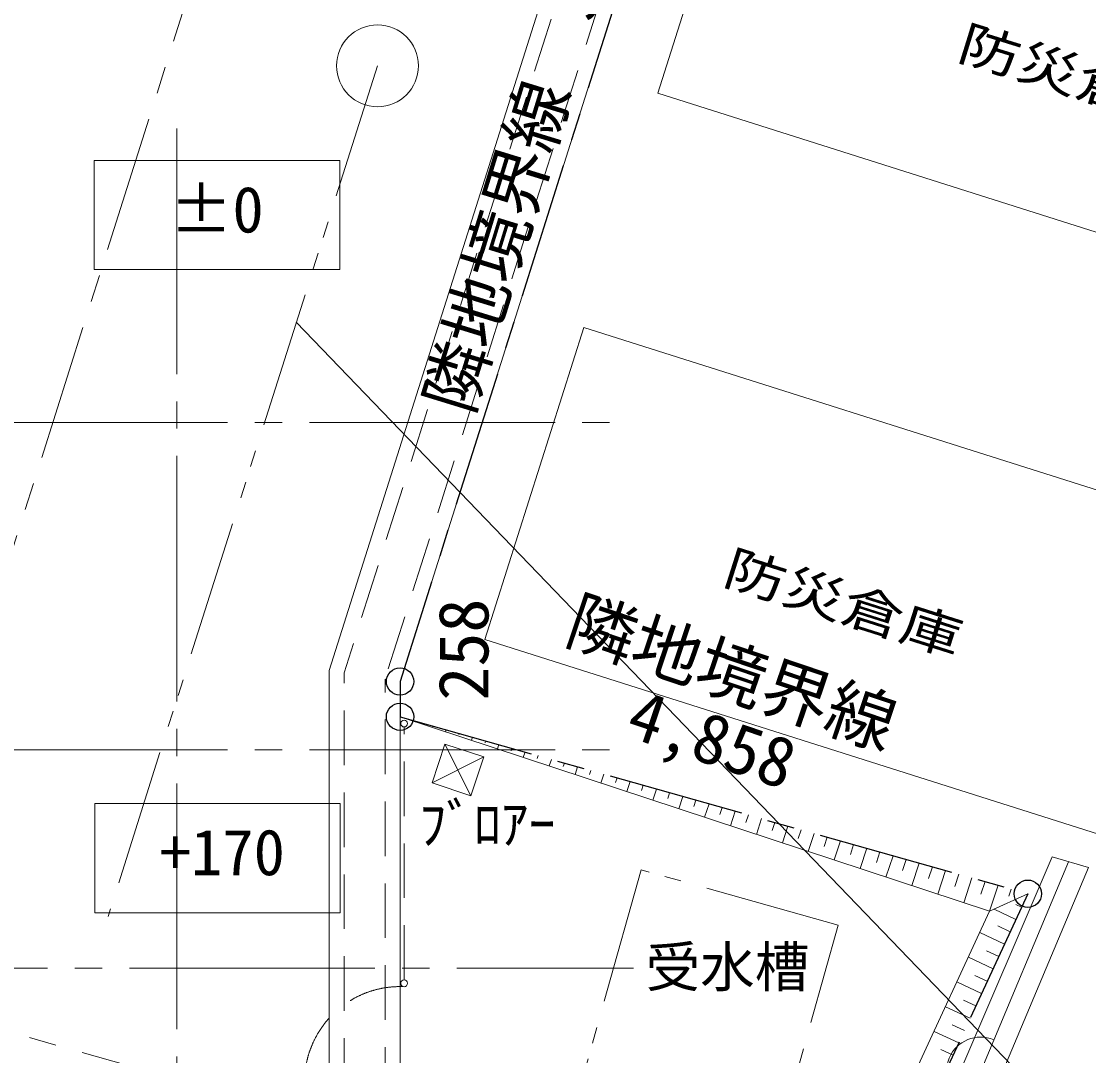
# Model space of a CAD drawing. Units: millimetres, scale not verified. Extents: x -56617 to 56645, y -39182 to 40051.
# Drawn here: x 37993 to 45818, y -7354 to 226 of the extents above; entities that cross this region are included whole.
import ezdxf
from ezdxf.enums import TextEntityAlignment as Align

# ---------------------------------------------------------------- set-up
doc = ezdxf.new("R2010")
doc.units = ezdxf.units.MM
doc.header["$LTSCALE"] = 200
for name, pattern in [('CHAIN1', [8, 5, -1, 1, -1]), ('CHAIN2', [12, 9, -1, 1, -1]), ('DASHED2', [3, 2, -1]), ('DOUBLE_CHAIN1', [8.8, 5, -1, 0.6, -0.6, 0.6, -1])]:
    doc.linetypes.add(name, pattern=pattern)
for name, color, linetype, lineweight in [('0-2_仕上', 4, 'Continuous', 9), ('0-3_建具', 7, 'Continuous', 18), ('2-3_建具', 7, 'Continuous', 18), ('2-4_その他1', 3, 'DOUBLE_CHAIN1', 18), ('2-E_2-Eﾚｲﾔ', 4, 'Continuous', 9), ('2-F_2-Fﾚｲﾔ', 4, 'Continuous', 9), ('3-0_通り芯', 7, 'CHAIN2', 18), ('3-3_建具', 7, 'Continuous', 18), ('3-4_その他1', 4, 'Continuous', 18), ('3-6_その他3', 6, 'CHAIN1', 25), ('3-C_ハッチ4', 3, 'CHAIN1', 18), ('3-F_太線', 3, 'Continuous', 18)]:
    doc.layers.add(name, color=color, linetype=linetype, lineweight=lineweight)
doc.styles.add('ＭＳ ゴシック', font='')
doc.styles.get('ＭＳ ゴシック').set_extended_font_data('MS Gothic')

msp = doc.modelspace()

# ---------------------------------------------------------------- linework, layer by layer
at = {"layer": '0-2_仕上'}
for p, q in [((41391.2, -4304.9), (42116.1, -2017)), ((42116.1, -2017), (46902.8, -3533.6)), ((46177.9, -5821.5), (41391.2, -4304.9)), ((45670.5, -5932.8), (43414.4, -11308.2)), ((44634.5, -8027.2), (45549.1, -5898)), ((45815.7, -5974.5), (45549.1, -5898)), ((45815.7, -5974.5), (43551.5, -11369.1))]:
    msp.add_line(p, q, dxfattribs=at)
msp.add_lwpolyline([(48385.3, -2115.1), (42659.7, -301), (43324.2, 1796.2), (49049.8, -17.9)], close=True, dxfattribs=at)
msp.add_arc((45026.2, -7467.9), 250, 67.23207, 247.23207, dxfattribs=at)
at = {"layer": '0-3_建具'}
for p, q in [((42754.2, 1652.6), (40769.5, -4611.7)), ((42101.4, 1313.9), (40249.5, -4531.3)), ((40249.5, -8612.8), (40249.5, -4531.3))]:
    msp.add_line(p, q, dxfattribs=at)
at = {"layer": '0-3_建具', "linetype": 'DASHED2'}
for p, q in [((42616.1, 1580.9), (40659.5, -4594.7)), ((42239.5, 1385.6), (40359.5, -4548.3)), ((40359.5, -14825.3), (40359.5, -4548.3)), ((40659.5, -14891.4), (40659.5, -4594.7))]:
    msp.add_line(p, q, dxfattribs=at)
at = {"layer": '0-3_建具'}
msp.add_lwpolyline([(40769.5, -8612.8), (40769.5, -4870.1), (40769.5, -4611.7)], dxfattribs=at)
at = {"layer": '2-3_建具'}
msp.add_lwpolyline([(40008.9, -1979.6), (45699.9, -7888.3), (46919.9, -8160.6)], dxfattribs=at)
at = {"layer": '2-4_その他1'}
for p, q in [((40604.5, -100), (38629.2, -6334.4)), ((41098.5, -5070.7), (41004.5, -5355.6)), ((41098.5, -5070.7), (41289.4, -5449.6)), ((41383.4, -5164.7), (41098.5, -5070.7)), ((41383.4, -5164.7), (41004.5, -5355.6))]:
    msp.add_line(p, q, dxfattribs=at)
for points in [[(41004.5, -5355.6), (41289.4, -5449.6), (41383.4, -5164.7)], [(43304.1, -8805.1), (43982.2, -6398.8), (42538.4, -5991.9), (41860.4, -8398.2)]]:
    msp.add_lwpolyline(points, dxfattribs=at)
at = {"layer": '2-4_その他1', "linetype": 'Continuous'}
msp.add_circle((40604.5, -100), 300, dxfattribs=at)
at = {"layer": '2-E_2-Eﾚｲﾔ'}
for p, q in [((45091.7, -6295.8), (40769.5, -4870.1)), ((40818.9, -4884), (40818.5, -4885.1)), ((40913.2, -4917.5), (40915.2, -4911.1)), ((41011.6, -4938.3), (41009.9, -4943.5)), ((41103.1, -4980.1), (41107.9, -4965.4)), ((41204.3, -4992.6), (41201.2, -5002)), ((41293, -5042.8), (41300.6, -5019.7)), ((41397, -5046.9), (41392.5, -5060.5)), ((41483, -5105.4), (41493.3, -5074)), ((41589.7, -5101.2), (41583.8, -5119)), ((41672.9, -5168.1), (41686, -5128.3)), ((41782.3, -5155.5), (41775.1, -5177.4)), ((41862.8, -5230.7), (41878.7, -5182.6)), ((41975, -5209.8), (41966.4, -5235.9)), ((42052.8, -5293.4), (42071.4, -5236.9)), ((42167.7, -5264.1), (42157.7, -5294.4)), ((42242.7, -5356), (42264.1, -5291.2)), ((42360.4, -5318.4), (42349, -5352.9)), ((42432.6, -5418.7), (42456.8, -5345.5)), ((42553.1, -5372.7), (42540.3, -5411.3)), ((42622.6, -5481.3), (42649.4, -5399.8)), ((42745.8, -5427), (42731.7, -5469.8)), ((42812.5, -5544), (42842.1, -5454.1)), ((42938.5, -5481.3), (42923, -5528.3)), ((43002.4, -5606.7), (43034.8, -5508.4)), ((43131.2, -5535.6), (43114.3, -5586.8)), ((43192.4, -5669.3), (43227.5, -5562.7)), ((43323.9, -5589.9), (43305.6, -5645.3)), ((43382.3, -5732), (43420.2, -5617)), ((43516.5, -5644.2), (43496.9, -5703.7)), ((43572.2, -5794.6), (43612.9, -5671.3)), ((43709.2, -5698.5), (43688.2, -5762.2)), ((43762.2, -5857.3), (43805.6, -5725.6)), ((43901.9, -5752.8), (43879.5, -5820.7)), ((43952.1, -5919.9), (43998.3, -5779.9)), ((44094.6, -5807.1), (44070.8, -5879.2)), ((44142, -5982.6), (44191, -5834.2)), ((44287.3, -5861.4), (44262.1, -5937.6)), ((44332, -6045.2), (44383.6, -5888.5)), ((44480, -5915.7), (44453.5, -5996.1)), ((44521.9, -6107.9), (44576.3, -5942.8)), ((44672.7, -5970), (44644.8, -6054.6)), ((44711.8, -6170.5), (44769, -5997.1)), ((44865.4, -6024.3), (44836.1, -6113.1)), ((44901.8, -6233.2), (44961.7, -6051.4)), ((45058.1, -6078.6), (45027.4, -6171.5)), ((45091.7, -6295.8), (45154.4, -6105.7)), ((45091.7, -6295.8), (45371.8, -6167)), ((45250.7, -6132.9), (45233.3, -6185.8)), ((45326.1, -6264.7), (45284.6, -6245.4)), ((39341.7, -18712.8), (45091.7, -6295.8)), ((45124.1, -6280.9), (45284.2, -6355.1)), ((45242.3, -6445.6), (45151.9, -6403.7)), ((45019.5, -6452.2), (45200.5, -6536)), ((44935.7, -6633.1), (45116.7, -6717)), ((45158.6, -6626.5), (45068.1, -6584.6)), ((45074.8, -6807.4), (44984.3, -6765.5)), ((44851.9, -6814.1), (45032.9, -6897.9)), ((44991, -6988.4), (44900.5, -6946.5)), ((44768.1, -6995.1), (44949.1, -7078.9)), ((44684.2, -7176.1), (44865.3, -7259.9)), ((44907.2, -7169.4), (44816.7, -7127.5)), ((44823.4, -7350.5), (44732.8, -7308.5))]:
    msp.add_line(p, q, dxfattribs=at)
at = {"layer": '2-F_2-Fﾚｲﾔ'}
for centre in [(40799.5, -4920.1), (40799.5, -6823.5)]:
    msp.add_circle(centre, 25, dxfattribs=at)
at = {"layer": '3-0_通り芯'}
for p, q in [((39134.2, -559), (39134.2, -20212.8)), ((4105.6, -2712.8), (42481.6, -2712.8)), ((4105.6, -5112.8), (42481.6, -5112.8)), ((9985.8, -6712.8), (42481.6, -6712.8))]:
    msp.add_line(p, q, dxfattribs=at)
at = {"layer": '3-3_建具', "linetype": 'DASHED2'}
msp.add_line((40799.5, -6798.5), (40799.5, -4945.1), dxfattribs=at)
msp.add_arc((40769.5, -7547.8), 700, 88.72104, 180, dxfattribs=at)
at = {"layer": '3-4_その他1', "color": 7}
for points in [[(38527, -1592.9), (40327, -1592.9), (40327, -792.9), (38527, -792.9)], [(38531.1, -6307.1), (40331.1, -6307.1), (40331.1, -5507.1), (38531.1, -5507.1)]]:
    msp.add_lwpolyline(points, close=True, dxfattribs=at)
at = {"layer": '3-4_その他1', "lineweight": 9}
for centre in [(40799.5, -4920.1), (40799.5, -6823.5)]:
    msp.add_circle(centre, 25, dxfattribs=at)
at = {"layer": '3-6_その他3'}
for p, q in [((43416.3, 3742.2), (40769.5, -4611.7)), ((40769.5, -4611.7), (40769.5, -4870.1)), ((40769.5, -4870.1), (45371.8, -6167)), ((45371.8, -6167), (39469.5, -18912.8))]:
    msp.add_line(p, q, dxfattribs=at)
at = {"layer": '3-6_その他3', "linetype": 'Continuous'}
for centre in [(40769.5, -4611.7), (40769.5, -4870.1), (45371.8, -6167)]:
    msp.add_circle(centre, 100, dxfattribs=at)
at = {"layer": '3-C_ハッチ4'}
msp.add_lwpolyline([(39894.3, 2558.7), (36898.7, -6896.1), (41170.6, -8099.9)], dxfattribs=at)

# ---------------------------------------------------------------- texts
at = {"layer": '0-2_仕上', "style": 'ＭＳ ゴシック', "width": 1.25}
for rotation, p in [(342.775, (44818.7, -121.9)), (342.42, (43100.1, -3965.8))]:
    msp.add_text('防災倉庫', height=263.9, rotation=rotation, dxfattribs=at).set_placement(p, align=Align.BOTTOM_LEFT)
at = {"layer": '2-F_2-Fﾚｲﾔ', "style": 'ＭＳ ゴシック'}
for s, p in [('ﾌﾞﾛｱｰ', (40909.7, -5889.6)), ('受水槽', (42569.7, -6938.1))]:
    msp.add_text(s, height=293.3, dxfattribs=at).set_placement(p, align=Align.BOTTOM_LEFT)
at = {"layer": '3-4_その他1', "style": 'ＭＳ ゴシック'}
for s, p in [('±0', (39082, -1422.9)), ('+170', (39008.1, -6132.8))]:
    msp.add_text(s, height=337.2, dxfattribs=at).set_placement(p, align=Align.BOTTOM_LEFT)
at = {"layer": '3-F_太線', "style": 'ＭＳ ゴシック'}
for s, rotation, p in [('隣地境界線\u30009,010', 72.916, (41393.6, -2702.9)), ('隣地境界線', 341.328, (41925.7, -4423.3)), ('258', 90, (41527.6, -4752.5)), ('4,858', 341.328, (42372.9, -5111.3))]:
    msp.add_text(s, height=366.6, rotation=rotation, dxfattribs=at).set_placement(p, align=Align.BOTTOM_LEFT)

doc.saveas('drawing.dxf')
